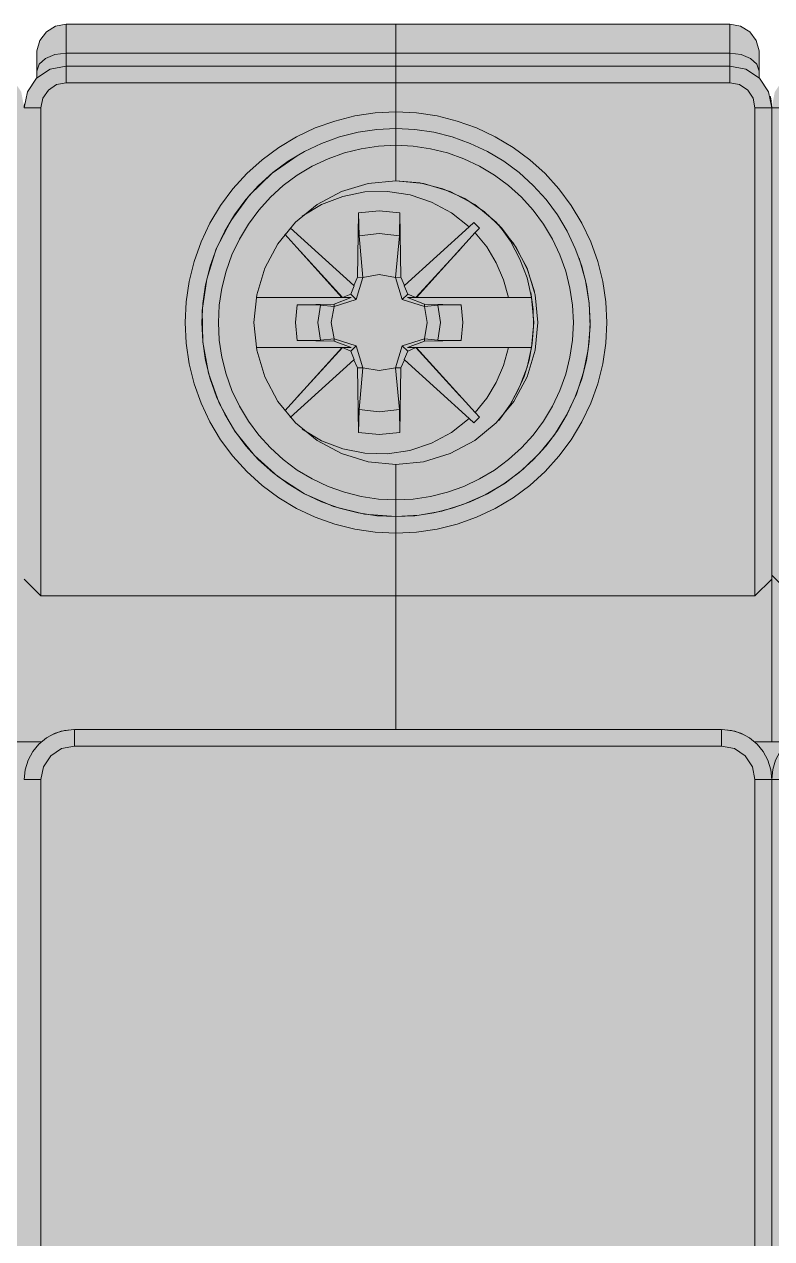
# Model space of a CAD drawing. Header units: millimetres. Extents: x 0 to 418, y -44 to 411.
# Drawn here: x 337.4 to 355.3, y 200.14 to 229.25 of the extents above; entities that cross this region are included whole.
import ezdxf
from ezdxf.enums import TextEntityAlignment as Align

# ---------------------------------------------------------------- set-up
doc = ezdxf.new("R2010")
doc.units = ezdxf.units.MM
for name, color, linetype, lineweight, true_color in [('BODY', 7, 'Continuous', 5, 0xf0f1eb), ('DETAILS', 7, 'Continuous', 5, 0x2f373d), ('MARKING', 7, 'Continuous', 5, 0x2f373d), ('TERMINALS', 7, 'Continuous', 5, 0xa4adb6)]:
    doc.layers.add(name, color=color, linetype=linetype, lineweight=lineweight, true_color=true_color)
doc.layers.add('PARAMETERS', color=7, linetype='Continuous', plot=False)
doc.styles.add('BLOCK_ARIAL', font='arial.ttf')

# ---------------------------------------------------------------- blocks, each defined once
blk = doc.blocks.new('DA_4P_135')
at = {"layer": 'BODY', "true_color": 0xf0f1eb}
h = blk.add_hatch(color=7, dxfattribs=at)
h.paths.add_polyline_path([(0.9, 15.52), (0.735, 15.625), (0.651, 15.726), (0.61, 15.77), (0.53, 15.95), (0.5, 16.14), (0.5, 16.145), (0.5, 16.15), (0.5, 16.57), (0.5, 16.575), (0.5, 16.734), (0.49, 16.74), (0.442, 16.815), (0.38, 16.88), (0.373, 16.894), (0.35, 16.92), (0.307, 17.023), (0.287, 17.052), (0.275, 17.07), (0.268, 17.105), (0.258, 17.132), (0.244, 17.162), (0.22, 17.23), (0.264, 17.124), (0.261, 17.141), (0.2, 17.45), (0.2, 28.75), (0.2, 33.54), (0.2, 33.55), (0.2, 35.05), (0.2, 39.29), (0.2, 39.43), (0.2, 39.44), (0.2, 39.49), (0.2, 43.2), (0.2, 43.44), (0.2, 44.12), (0.2, 44.125), (0.2, 46.35), (0.2, 48.58), (0.2, 49.26), (0.2, 49.44), (0.2, 49.5), (0.2, 52.81), (0.2, 52.82), (0.2, 53.26), (0.2, 74.65), (0.2, 76.15), (0.205, 76.211), (0.2, 76.16), (0.2, 80.95), (0.2, 92.25), (0.275, 92.635), (0.385, 92.795), (0.49, 92.96), (0.5, 92.966), (0.5, 93.125), (0.5, 93.13), (0.5, 93.55), (0.5, 93.555), (0.5, 93.56), (0.51, 93.605), (0.555, 93.82), (0.705, 94.045), (0.708, 94.047), (0.71, 94.05), (0.93, 94.2), (1.2, 94.25), (9.1, 94.25), (17.1, 94.25), (17.37, 94.2), (17.59, 94.05), (17.592, 94.047), (17.595, 94.045), (17.63, 93.992), (17.75, 93.82), (17.8, 93.56), (17.8, 93.555), (17.8, 93.55), (17.8, 93.13), (17.8, 93.125), (17.8, 92.966), (17.81, 92.96), (17.915, 92.795), (18.025, 92.635), (18.1, 92.25), (18.175, 92.635), (18.285, 92.795), (18.39, 92.96), (18.4, 92.966), (18.4, 93.125), (18.4, 93.13), (18.4, 93.55), (18.4, 93.61), (18.47, 93.86), (18.63, 94.07), (18.713, 94.119), (18.845, 94.205), (19.1, 94.25), (27, 94.25), (35, 94.25), (35.255, 94.205), (35.43, 94.094), (35.47, 94.07), (35.473, 94.066), (35.475, 94.065), (35.63, 93.86), (35.7, 93.61), (35.7, 93.55), (35.7, 93.13), (35.7, 93.125), (35.7, 92.966), (35.71, 92.96), (35.815, 92.795), (35.925, 92.635), (36, 92.25), (36.075, 92.635), (36.185, 92.795), (36.29, 92.96), (36.3, 92.966), (36.3, 93.125), (36.3, 93.13), (36.3, 93.55), (36.3, 93.61), (36.37, 93.86), (36.53, 94.07), (36.613, 94.119), (36.745, 94.205), (37, 94.25), (44.9, 94.25), (52.9, 94.25), (53.155, 94.2), (53.285, 94.12), (53.37, 94.07), (53.373, 94.066), (53.375, 94.065), (53.53, 93.86), (53.6, 93.61), (53.6, 93.55), (53.6, 93.13), (53.6, 93.125), (53.6, 92.966), (53.61, 92.96), (53.715, 92.795), (53.825, 92.635), (53.9, 92.25), (53.975, 92.635), (54.085, 92.795), (54.19, 92.96), (54.2, 92.966), (54.2, 93.125), (54.2, 93.13), (54.2, 93.55), (54.2, 93.61), (54.27, 93.86), (54.43, 94.07), (54.565, 94.15), (54.645, 94.2), (54.9, 94.25), (62.8, 94.25), (70.8, 94.25), (71.055, 94.2), (71.185, 94.12), (71.27, 94.07), (71.273, 94.066), (71.275, 94.065), (71.43, 93.86), (71.5, 93.61), (71.5, 93.55), (71.5, 93.13), (71.5, 93.125), (71.5, 92.966), (71.51, 92.96), (71.642, 92.753), (71.725, 92.63), (71.8, 92.25), (71.875, 92.63), (71.958, 92.753), (72.09, 92.96), (72.1, 92.966), (72.1, 93.125), (72.1, 93.13), (72.1, 93.55), (72.1, 93.555), (72.1, 93.56), (72.11, 93.605), (72.155, 93.82), (72.305, 94.045), (72.308, 94.047), (72.31, 94.05), (72.53, 94.2), (72.8, 94.25), (83.2, 94.25), (99.8, 94.25), (113.3, 94.25), (126.8, 94.25), (133.8, 94.25), (134.055, 94.2), (134.275, 94.065), (134.382, 93.92), (134.43, 93.86), (134.5, 93.61), (134.5, 93.605), (134.5, 93.55), (134.5, 93.13), (134.5, 93.125), (134.5, 92.966), (134.51, 92.96), (134.642, 92.753), (134.684, 92.691), (134.725, 92.63), (134.729, 92.609), (134.745, 92.58), (134.8, 92.25), (134.8, 91.055), (134.8, 91.05), (134.8, 91), (134.8, 90.995), (134.8, 90.845), (134.8, 90.84), (134.8, 90.35), (134.8, 85.28), (134.8, 85.18), (134.8, 85.11), (134.8, 83.51), (134.8, 81.99), (134.8, 81.82), (134.8, 81.815), (134.8, 81.75), (134.8, 81.05), (134.8, 80.8), (134.8, 80.765), (134.8, 80.76), (134.8, 80.69), (134.8, 80.665), (134.8, 80.66), (134.8, 80.62), (134.8, 80.615), (134.8, 80.365), (134.8, 80.36), (134.8, 80.28), (134.8, 80.27), (134.8, 80.25), (134.8, 80.22), (134.8, 80.14), (134.8, 80.135), (134.8, 79.81), (134.8, 78.905), (134.8, 78.9), (134.8, 78.75), (134.8, 78.35), (134.8, 76.195), (134.8, 76.19), (134.8, 76.155), (134.8, 76.15), (134.8, 72.85), (134.8, 72.25), (134.8, 72.245), (134.8, 69.85), (134.8, 68.79), (134.8, 68.465), (134.8, 68.46), (134.8, 68.38), (134.8, 68.35), (134.8, 40.11), (134.8, 40.105), (134.8, 39.18), (134.8, 38.85), (134.8, 38.41), (134.8, 37.35), (134.8, 34.36), (134.8, 34.355), (134.8, 34.35), (134.8, 33.925), (134.8, 33.92), (134.8, 33.55), (134.8, 33.545), (134.8, 33.54), (134.8, 33.51), (134.8, 32.72), (134.8, 31.35), (134.8, 30.95), (134.8, 30.8), (134.8, 30.795), (134.8, 29.89), (134.8, 29.45), (134.8, 29.43), (134.8, 29.085), (134.8, 29.08), (134.8, 29.01), (134.8, 28.9), (134.8, 28.65), (134.8, 27.95), (134.8, 26.19), (134.8, 19.35), (134.8, 18.855), (134.8, 18.85), (134.8, 18.705), (134.8, 18.7), (134.8, 18.65), (134.8, 18.645), (134.8, 17.45), (134.8, 16.55), (134.8, 8.25), (134.76, 8.06), (134.655, 7.895), (134.49, 7.785), (134.3, 7.75), (133.3, 7.75), (133.12, 7.78), (133.113, 7.784), (133.11, 7.785), (133.08, 7.805), (132.96, 7.88), (132.953, 7.89), (132.945, 7.895), (132.922, 7.932), (132.845, 8.035), (132.8, 8.25), (132.8, 14.39), (132.64, 14.24), (132.46, 14.14), (132.26, 14.07), (132.05, 14.05), (122.55, 14.05), (122.165, 14.125), (121.935, 14.28), (121.84, 14.34), (121.762, 14.463), (121.625, 14.665), (121.55, 15.05), (121.55, 15.441), (121.32, 15.4), (121.08, 15.25), (120.9, 15.03), (120.81, 14.76), (120.8, 14.67), (120.8, 14.65), (120.8, 9.75), (120.8, 9.745), (120.8, 8.25), (120.77, 8.08), (120.761, 8.065), (120.76, 8.06), (120.655, 7.895), (120.518, 7.808), (120.49, 7.79), (120.3, 7.75), (119.8, 7.75), (119.62, 7.78), (119.46, 7.88), (119.452, 7.89), (119.445, 7.895), (119.422, 7.932), (119.345, 8.035), (119.3, 8.25), (119.3, 14.65), (119.3, 14.655), (119.3, 14.67), (119.29, 14.76), (119.2, 15.03), (119.02, 15.25), (118.78, 15.4), (118.5, 15.45), (113.3, 15.45), (108.1, 15.45), (107.82, 15.4), (107.58, 15.25), (107.4, 15.03), (107.31, 14.76), (107.3, 14.67), (107.3, 14.65), (107.3, 9.75), (107.3, 9.745), (107.3, 8.25), (107.27, 8.08), (107.261, 8.065), (107.26, 8.06), (107.155, 7.895), (107.018, 7.808), (106.99, 7.79), (106.8, 7.75), (106.3, 7.75), (106.12, 7.78), (105.96, 7.88), (105.952, 7.89), (105.945, 7.895), (105.922, 7.932), (105.845, 8.035), (105.8, 8.25), (105.8, 14.65), (105.8, 14.655), (105.8, 14.67), (105.79, 14.76), (105.7, 15.03), (105.52, 15.25), (105.28, 15.4), (105, 15.45), (99.8, 15.45), (94.6, 15.45), (94.32, 15.4), (94.08, 15.25), (93.9, 15.03), (93.81, 14.76), (93.8, 14.67), (93.8, 14.65), (93.8, 9.75), (93.8, 9.745), (93.8, 8.25), (93.77, 8.08), (93.761, 8.065), (93.76, 8.06), (93.655, 7.895), (93.518, 7.808), (93.49, 7.79), (93.3, 7.75), (92.8, 7.75), (92.62, 7.78), (92.46, 7.88), (92.452, 7.89), (92.445, 7.895), (92.422, 7.932), (92.345, 8.035), (92.3, 8.25), (92.3, 14.65), (92.3, 14.655), (92.3, 14.67), (92.29, 14.76), (92.2, 15.03), (92.02, 15.25), (91.78, 15.4), (91.5, 15.45), (86.3, 15.45), (80.8, 15.45), (80.61, 15.41), (80.45, 15.305), (80.395, 15.225), (80.34, 15.14), (80.3, 14.95), (80.3, 6.38), (80.3, 5.25), (80.3, 2.75), (80.3, 2.745), (80.3, 1.25), (80.27, 0.98), (80.229, 0.886), (80.225, 0.865), (80.211, 0.845), (80.17, 0.75), (80.041, 0.589), (80.01, 0.54), (79.937, 0.493), (79.803, 0.408), (79.68, 0.325), (79.3, 0.25), (71.8, 0.25), (68.35, 0.25), (68.29, 0.25), (68.12, 0.25), (68.115, 0.25), (67.55, 0.25), (67.05, 0.25), (66.485, 0.25), (66.48, 0.25), (66.31, 0.25), (66.25, 0.25), (64.2, 0.25), (64.14, 0.25), (63.97, 0.25), (63.965, 0.25), (63.4, 0.25), (62.9, 0.25), (62.335, 0.25), (62.33, 0.25), (62.16, 0.25), (62.1, 0.25), (60.05, 0.25), (59.99, 0.25), (59.82, 0.25), (59.815, 0.25), (59.25, 0.25), (58.75, 0.25), (58.185, 0.25), (58.18, 0.25), (58.01, 0.25), (57.95, 0.25), (50.45, 0.25), (50.39, 0.25), (50.22, 0.25), (50.215, 0.25), (49.65, 0.25), (49.15, 0.25), (48.585, 0.25), (48.58, 0.25), (48.41, 0.25), (48.35, 0.25), (46.3, 0.25), (46.24, 0.25), (46.07, 0.25), (46.065, 0.25), (45.5, 0.25), (45, 0.25), (44.435, 0.25), (44.43, 0.25), (44.26, 0.25), (44.2, 0.25), (42.15, 0.25), (42.09, 0.25), (41.92, 0.25), (41.915, 0.25), (41.35, 0.25), (40.85, 0.25), (40.285, 0.25), (40.28, 0.25), (40.11, 0.25), (40.05, 0.25), (32.55, 0.25), (32.49, 0.25), (32.32, 0.25), (32.315, 0.25), (31.75, 0.25), (31.25, 0.25), (30.685, 0.25), (30.68, 0.25), (30.51, 0.25), (30.45, 0.25), (28.4, 0.25), (28.34, 0.25), (28.17, 0.25), (28.165, 0.25), (27.6, 0.25), (27.1, 0.25), (26.535, 0.25), (26.53, 0.25), (26.36, 0.25), (26.3, 0.25), (24.25, 0.25), (24.19, 0.25), (24.02, 0.25), (24.015, 0.25), (23.45, 0.25), (22.95, 0.25), (22.385, 0.25), (22.38, 0.25), (22.21, 0.25), (22.15, 0.25), (20.94, 0.25), (15.86, 0.25), (15.855, 0.25), (14.65, 0.25), (14.59, 0.25), (14.42, 0.25), (14.415, 0.25), (13.85, 0.25), (13.35, 0.25), (12.785, 0.25), (12.78, 0.25), (12.61, 0.25), (12.55, 0.25), (10.5, 0.25), (10.44, 0.25), (10.27, 0.25), (10.265, 0.25), (9.7, 0.25), (9.2, 0.25), (8.635, 0.25), (8.63, 0.25), (8.46, 0.25), (8.4, 0.25), (6.35, 0.25), (6.29, 0.25), (6.12, 0.25), (6.115, 0.25), (5.55, 0.25), (5.05, 0.25), (4.485, 0.25), (4.48, 0.25), (4.31, 0.25), (4.25, 0.25), (1.6, 0.25), (1.215, 0.325), (1.055, 0.435), (0.89, 0.54), (0.758, 0.747), (0.675, 0.87), (0.6, 1.25), (0.6, 13.45), (0.9, 13.45)])
h.paths.add_polyline_path([(0.285, 76.605), (0.225, 76.4), (0.224, 76.395), (0.29, 76.61), (0.298, 76.625)], flags=0)
at = {"layer": 'TERMINALS', "true_color": 0xa4adb6}
blk.add_hatch(color=253, dxfattribs=at).paths.add_polyline_path([(58.819, 83.993), (58.744, 84.092), (58.671, 84.192), (58.601, 84.294), (58.534, 84.398), (58.469, 84.504), (58.406, 84.611), (58.347, 84.719), (58.289, 84.829), (58.235, 84.941), (58.183, 85.053), (58.135, 85.167), (58.089, 85.282), (58.045, 85.399), (58.005, 85.516), (57.968, 85.634), (57.933, 85.753), (57.902, 85.873), (57.873, 85.993), (57.847, 86.115), (57.825, 86.237), (57.805, 86.359), (57.788, 86.482), (57.775, 86.605), (57.764, 86.728), (57.756, 86.852), (57.752, 86.976), (57.75, 87.1), (57.752, 87.224), (57.756, 87.348), (57.764, 87.471), (57.775, 87.595), (57.788, 87.718), (57.805, 87.841), (57.825, 87.963), (57.847, 88.085), (57.873, 88.206), (57.902, 88.327), (57.933, 88.447), (57.968, 88.566), (58.005, 88.684), (58.045, 88.801), (58.089, 88.917), (58.135, 89.032), (58.183, 89.146), (58.235, 89.259), (58.289, 89.37), (58.289, 89.37), (58.289, 89.37), (58.347, 89.48), (58.406, 89.589), (58.469, 89.696), (58.534, 89.802), (58.601, 89.906), (58.671, 90.008), (58.744, 90.108), (58.819, 90.207), (58.897, 90.304), (58.976, 90.398), (59.058, 90.491), (59.143, 90.582), (59.229, 90.671), (59.318, 90.757), (59.409, 90.842), (59.502, 90.924), (59.597, 91.004), (59.693, 91.081), (59.792, 91.156), (59.892, 91.229), (59.995, 91.299), (60.098, 91.366), (60.204, 91.431), (60.311, 91.494), (60.42, 91.554), (60.53, 91.611), (60.641, 91.665), (60.754, 91.717), (60.868, 91.765), (60.983, 91.811), (61.099, 91.855), (61.216, 91.895), (61.334, 91.932), (61.453, 91.967), (61.573, 91.999), (61.694, 92.027), (61.815, 92.053), (61.937, 92.076), (62.059, 92.095), (62.182, 92.112), (62.305, 92.126), (62.429, 92.136), (62.552, 92.144), (62.676, 92.148), (62.8, 92.15), (62.924, 92.148), (63.048, 92.144), (63.172, 92.136), (63.295, 92.126), (63.418, 92.112), (63.541, 92.095), (63.664, 92.076), (63.785, 92.053), (63.907, 92.027), (64.027, 91.999), (64.147, 91.967), (64.266, 91.932), (64.384, 91.895), (64.502, 91.855), (64.618, 91.811), (64.733, 91.765), (64.847, 91.717), (64.959, 91.665), (65.071, 91.611), (65.181, 91.554), (65.289, 91.494), (65.396, 91.431), (65.502, 91.366), (65.606, 91.299), (65.708, 91.229), (65.808, 91.156), (65.907, 91.081), (66.004, 91.004), (66.099, 90.924), (66.192, 90.842), (66.282, 90.757), (66.371, 90.671), (66.458, 90.582), (66.542, 90.491), (66.624, 90.398), (66.704, 90.304), (66.781, 90.207), (66.856, 90.108), (66.929, 90.008), (66.999, 89.906), (67.067, 89.802), (67.132, 89.696), (67.194, 89.589), (67.254, 89.48), (67.311, 89.37), (67.365, 89.259), (67.417, 89.146), (67.466, 89.032), (67.512, 88.917), (67.555, 88.801), (67.595, 88.684), (67.633, 88.566), (67.667, 88.447), (67.699, 88.327), (67.728, 88.206), (67.753, 88.085), (67.776, 87.963), (67.796, 87.841), (67.812, 87.718), (67.826, 87.595), (67.837, 87.471), (67.844, 87.348), (67.849, 87.224), (67.85, 87.1), (67.849, 86.976), (67.844, 86.852), (67.837, 86.728), (67.826, 86.605), (67.812, 86.482), (67.796, 86.359), (67.776, 86.237), (67.753, 86.115), (67.728, 85.993), (67.699, 85.873), (67.667, 85.753), (67.633, 85.634), (67.595, 85.516), (67.555, 85.399), (67.512, 85.282), (67.466, 85.167), (67.417, 85.053), (67.365, 84.941), (67.311, 84.829), (67.254, 84.719), (67.194, 84.611), (67.132, 84.504), (67.067, 84.398), (66.999, 84.294), (66.929, 84.192), (66.856, 84.092), (66.781, 83.993), (66.704, 83.896), (66.624, 83.801), (66.542, 83.709), (66.458, 83.618), (66.371, 83.529), (66.282, 83.442), (66.192, 83.358), (66.099, 83.276), (66.004, 83.196), (65.907, 83.119), (65.808, 83.044), (65.708, 82.971), (65.606, 82.901), (65.502, 82.833), (65.396, 82.768), (65.289, 82.706), (65.181, 82.646), (65.071, 82.589), (64.959, 82.535), (64.847, 82.483), (64.733, 82.434), (64.618, 82.388), (64.502, 82.345), (64.384, 82.305), (64.266, 82.267), (64.147, 82.233), (64.027, 82.201), (63.907, 82.173), (63.785, 82.147), (63.664, 82.124), (63.541, 82.105), (63.418, 82.088), (63.295, 82.074), (63.172, 82.064), (63.048, 82.056), (62.924, 82.051), (62.8, 82.05), (62.676, 82.051), (62.552, 82.056), (62.429, 82.064), (62.305, 82.074), (62.182, 82.088), (62.059, 82.105), (61.937, 82.124), (61.815, 82.147), (61.694, 82.173), (61.573, 82.201), (61.453, 82.233), (61.334, 82.267), (61.216, 82.305), (61.099, 82.345), (60.983, 82.388), (60.868, 82.434), (60.754, 82.483), (60.641, 82.535), (60.53, 82.589), (60.42, 82.646), (60.311, 82.706), (60.204, 82.768), (60.098, 82.833), (59.995, 82.901), (59.892, 82.971), (59.792, 83.044), (59.693, 83.119), (59.597, 83.196), (59.502, 83.276), (59.409, 83.358), (59.318, 83.442), (59.229, 83.529), (59.229, 83.529), (59.229, 83.529), (59.143, 83.618), (59.058, 83.709), (58.976, 83.801), (58.897, 83.896)])
at = {"layer": 'DETAILS', "color": 250, "linetype": 'ByBlock', "lineweight": 5, "true_color": 0x2f373d}
for p, q in [((54.9, 94.25), (62.8, 94.25)), ((70.8, 94.25), (62.8, 94.25)), ((62.8, 93.558), (54.9, 93.558)), ((70.8, 93.557), (62.8, 93.558)), ((62.8, 93.25), (54.9, 93.25)), ((54.9, 93.25), (54.9, 92.85)), ((62.8, 93.25), (62.8, 92.85)), ((62.8, 93.25), (62.8, 92.85)), ((70.8, 93.25), (62.8, 93.25)), ((70.8, 92.85), (70.8, 93.25)), ((62.8, 92.85), (54.9, 92.85)), ((62.8, 92.15), (62.8, 92.85)), ((62.8, 92.15), (62.8, 92.85)), ((62.8, 92.85), (70.8, 92.85)), ((54.3, 92.25), (53.9, 92.25)), ((54.3, 80.55), (54.3, 92.25)), ((71.4, 92.25), (71.4, 80.55)), ((71.8, 92.25), (71.4, 92.25)), ((71.8, 92.25), (71.8, 92.25)), ((71.8, 81.05), (71.8, 92.25)), ((72.3, 92.25), (71.8, 92.25)), ((62.8, 91.75), (62.8, 91.35)), ((62.8, 91.75), (62.8, 91.35)), ((62.8, 91.35), (62.8, 90.5)), ((62.8, 90.5), (62.8, 91.35)), ((61.907, 89.732), (61.88, 88.186)), ((62.92, 88.186), (62.893, 89.732)), ((61.792, 87.99), (60.27, 89.371)), ((64.557, 89.396), (63.008, 87.99)), ((60.14, 89.217), (61.505, 87.702)), ((63.296, 87.702), (64.696, 89.257)), ((61.523, 87.699), (60.424, 88.903)), ((63.277, 87.699), (64.377, 88.903)), ((61.717, 87.783), (61.802, 87.982)), ((61.792, 87.99), (61.88, 88.186)), ((62.012, 88.18), (61.88, 88.186)), ((62.788, 88.18), (62.92, 88.186)), ((62.92, 88.186), (63.008, 87.99)), ((63.083, 87.783), (62.998, 87.982)), ((61.505, 87.702), (59.454, 87.7)), ((61.522, 87.7), (59.454, 87.7)), ((61.319, 87.544), (61.725, 87.7)), ((61.523, 87.699), (61.505, 87.702)), ((61.523, 87.699), (61.717, 87.783)), ((61.622, 87.7), (61.574, 87.7)), ((61.725, 87.7), (61.672, 87.7)), ((61.847, 87.653), (61.717, 87.783)), ((62.954, 87.653), (63.083, 87.783)), ((63.129, 87.7), (63.075, 87.7)), ((63.075, 87.7), (63.482, 87.543)), ((63.277, 87.699), (63.083, 87.783)), ((63.227, 87.7), (63.179, 87.7)), ((63.296, 87.702), (63.277, 87.699)), ((66.051, 87.7), (63.278, 87.7)), ((65.493, 87.7), (63.296, 87.702)), ((60.439, 87.524), (61.319, 87.544)), ((61.32, 87.488), (61.319, 87.544)), ((63.481, 87.488), (63.482, 87.543)), ((63.482, 87.543), (64.362, 87.524)), ((59.454, 86.5), (61.522, 86.5)), ((59.454, 86.5), (61.505, 86.498)), ((61.505, 86.498), (60.14, 84.982)), ((60.423, 85.297), (61.523, 86.501)), ((61.319, 86.656), (60.439, 86.675)), ((61.319, 86.656), (61.32, 86.712)), ((61.725, 86.5), (61.319, 86.656)), ((61.505, 86.498), (61.523, 86.501)), ((61.717, 86.417), (61.523, 86.501)), ((61.574, 86.5), (61.621, 86.5)), ((61.672, 86.5), (61.725, 86.5)), ((61.847, 86.546), (61.717, 86.417)), ((62.954, 86.546), (63.083, 86.417)), ((63.482, 86.656), (63.075, 86.5)), ((63.083, 86.417), (63.279, 86.501)), ((63.146, 86.5), (63.212, 86.5)), ((64.33, 85.348), (63.279, 86.501)), ((63.279, 86.501), (63.296, 86.498)), ((63.28, 86.5), (65.489, 86.5)), ((63.296, 86.498), (65.493, 86.5)), ((64.695, 84.942), (63.296, 86.498)), ((63.481, 86.712), (63.482, 86.656)), ((64.362, 86.675), (63.482, 86.656)), ((65.493, 86.5), (66.051, 86.5)), ((60.27, 84.829), (61.792, 86.21)), ((61.802, 86.218), (61.717, 86.417)), ((61.88, 86.014), (61.792, 86.21)), ((63.008, 86.21), (62.92, 86.014)), ((62.998, 86.218), (63.083, 86.417)), ((63.008, 86.21), (64.556, 84.804)), ((62.012, 86.019), (61.88, 86.014)), ((61.88, 86.014), (61.907, 84.468)), ((62.788, 86.019), (62.92, 86.014)), ((62.893, 84.468), (62.92, 86.014)), ((62.8, 82.85), (62.8, 83.7)), ((62.8, 83.7), (62.8, 83.7)), ((62.8, 82.85), (62.8, 83.7)), ((62.8, 82.85), (62.8, 82.45)), ((62.8, 82.85), (62.8, 82.45)), ((62.8, 80.55), (62.8, 82.05)), ((62.8, 80.55), (62.8, 82.05)), ((54.3, 80.55), (53.9, 80.95)), ((71.4, 80.55), (71.8, 80.95)), ((72.3, 80.55), (71.8, 81.05)), ((71.8, 81.05), (71.8, 77.05)), ((54.3, 80.55), (62.8, 80.55)), ((62.8, 80.55), (62.8, 77.35)), ((62.8, 80.55), (62.8, 77.35)), ((71.4, 80.55), (62.8, 80.55)), ((70.6, 77.35), (55.1, 77.35)), ((55.1, 77.35), (55.1, 76.95)), ((70.6, 76.95), (70.6, 77.35)), ((54.306, 77.05), (53.494, 77.05)), ((55.1, 76.95), (70.6, 76.95)), ((72.206, 77.05), (71.394, 77.05)), ((54.3, 76.15), (53.9, 76.15)), ((54.3, 53.31), (54.3, 76.15)), ((71.4, 53.31), (71.4, 76.15)), ((71.8, 76.15), (71.4, 76.15)), ((71.8, 53.047), (71.8, 76.15)), ((72.3, 76.15), (71.8, 76.15))]:
    blk.add_line(p, q, dxfattribs=at)
for points in [[(54.2, 93.127), (54.2, 93.55), (54.203, 93.612), (54.273, 93.861), (54.428, 94.067), (54.647, 94.202), (54.9, 94.25)], [(54.9, 94.25), (54.9, 94.204), (54.9, 94.068), (54.9, 93.558)], [(62.8, 94.25), (62.8, 94.204), (62.8, 94.068), (62.8, 93.558)], [(62.8, 93.558), (62.8, 94.068), (62.8, 94.204), (62.8, 94.25)], [(70.8, 93.557), (70.8, 94.067), (70.8, 94.204), (70.8, 94.25)], [(71.5, 93.127), (71.5, 93.55), (71.497, 93.612), (71.428, 93.86), (71.273, 94.066), (71.054, 94.202), (70.8, 94.25)], [(54.2, 93.127), (54.254, 93.292), (54.405, 93.431), (54.632, 93.525), (54.9, 93.558)], [(54.9, 93.558), (54.9, 93.25)], [(62.8, 93.558), (62.8, 93.25)], [(62.8, 93.558), (62.8, 93.25)], [(70.8, 93.557), (71.068, 93.525), (71.295, 93.431), (71.447, 93.292), (71.5, 93.127)], [(70.8, 93.25), (70.8, 93.331), (70.8, 93.557)], [(53.9, 92.25), (53.976, 92.633), (54.193, 92.957), (54.518, 93.174), (54.9, 93.25)], [(70.8, 93.25), (71.183, 93.174), (71.507, 92.957), (71.724, 92.632), (71.8, 92.25)], [(54.2, 93.127), (54.2, 93.127)], [(54.2, 93.127), (54.2, 93.127)], [(54.2, 92.964), (54.2, 93.127)], [(54.2, 93.127), (54.2, 93.127)], [(54.2, 93.127), (54.2, 92.964)], [(71.5, 93.127), (71.5, 93.127)], [(71.5, 93.127), (71.5, 92.964)], [(71.5, 93.127), (71.5, 93.127)], [(71.5, 92.964), (71.5, 93.127)], [(71.5, 93.127), (71.5, 93.127)], [(71.5, 93.127), (71.5, 93.127)], [(71.5, 93.127), (71.5, 92.964)], [(54.9, 92.85), (54.671, 92.804), (54.476, 92.674), (54.346, 92.48), (54.3, 92.25)], [(70.8, 92.85), (71.03, 92.804), (71.225, 92.674), (71.355, 92.479), (71.4, 92.25)], [(53.905, 92.346), (53.9, 92.272)], [(71.762, 92.525), (71.776, 92.469)], [(71.776, 92.469), (71.776, 92.469)], [(71.776, 92.469), (71.8, 92.25)], [(71.776, 92.469), (71.8, 92.25)], [(71.8, 92.25), (71.776, 92.469)], [(62.8, 92.15), (62.305, 92.126), (61.815, 92.053), (61.334, 91.932), (60.868, 91.765), (60.42, 91.554), (59.995, 91.299), (59.597, 91.004), (59.229, 90.671), (58.897, 90.304), (58.601, 89.906), (58.347, 89.48), (58.135, 89.032), (57.968, 88.566), (57.847, 88.085), (57.775, 87.595), (57.75, 87.1), (57.775, 86.605), (57.847, 86.115), (57.968, 85.634), (58.135, 85.167), (58.346, 84.719), (58.601, 84.294), (58.896, 83.896), (59.229, 83.529), (59.596, 83.196), (59.995, 82.901), (60.42, 82.646), (60.868, 82.434), (61.334, 82.267), (61.815, 82.147), (62.305, 82.074), (62.8, 82.05)], [(62.8, 92.15), (62.8, 91.75)], [(62.8, 92.15), (62.8, 91.867), (62.8, 91.78), (62.8, 91.75)], [(62.8, 92.15), (63.295, 92.126), (63.785, 92.053), (64.266, 91.932), (64.733, 91.765), (65.181, 91.554), (65.606, 91.299), (66.004, 91.004), (66.371, 90.671), (66.704, 90.304), (66.999, 89.905), (67.254, 89.48), (67.466, 89.032), (67.633, 88.566), (67.753, 88.085), (67.826, 87.595), (67.85, 87.1), (67.826, 86.605), (67.753, 86.115), (67.633, 85.634), (67.466, 85.167), (67.254, 84.719), (66.999, 84.294), (66.704, 83.896), (66.371, 83.529), (66.004, 83.196), (65.606, 82.901), (65.181, 82.646), (64.733, 82.434), (64.266, 82.267), (63.785, 82.147), (63.295, 82.074), (62.8, 82.05)], [(71.8, 92.25), (71.8, 92.25)], [(62.8, 91.75), (62.344, 91.727), (61.893, 91.661), (61.45, 91.55), (61.021, 91.396), (60.608, 91.201), (60.217, 90.966), (59.85, 90.694), (59.512, 90.388), (59.206, 90.05), (58.934, 89.683), (58.699, 89.292), (58.504, 88.879), (58.35, 88.45), (58.24, 88.007), (58.173, 87.556), (58.15, 87.1), (58.173, 86.644), (58.24, 86.193), (58.35, 85.75), (58.504, 85.32), (58.699, 84.908), (58.934, 84.517), (59.206, 84.15), (59.512, 83.812), (59.85, 83.505), (60.217, 83.234), (60.608, 82.999), (61.021, 82.804), (61.45, 82.65), (61.893, 82.539), (62.344, 82.472), (62.8, 82.45)], [(62.8, 82.45), (62.344, 82.472), (61.893, 82.539), (61.45, 82.65), (61.021, 82.804), (60.608, 82.999), (60.217, 83.234), (59.85, 83.505), (59.512, 83.812), (59.206, 84.15), (58.934, 84.516), (58.699, 84.908), (58.504, 85.32), (58.35, 85.75), (58.24, 86.193), (58.173, 86.644), (58.15, 87.1), (58.173, 87.556), (58.24, 88.007), (58.35, 88.45), (58.504, 88.879), (58.699, 89.292), (58.934, 89.683), (59.206, 90.05), (59.512, 90.388), (59.85, 90.694), (60.217, 90.966), (60.608, 91.201), (61.021, 91.396), (61.45, 91.55), (61.893, 91.661), (62.344, 91.727), (62.8, 91.75)], [(62.8, 91.75), (63.256, 91.727), (63.707, 91.661), (64.15, 91.55), (64.58, 91.396), (64.992, 91.201), (65.384, 90.966), (65.75, 90.694), (66.088, 90.388), (66.395, 90.05), (66.667, 89.683), (66.901, 89.292), (67.096, 88.879), (67.25, 88.45), (67.361, 88.007), (67.428, 87.556), (67.45, 87.1), (67.428, 86.644), (67.361, 86.193), (67.25, 85.75), (67.096, 85.32), (66.901, 84.908), (66.667, 84.516), (66.395, 84.15), (66.088, 83.812), (65.75, 83.505), (65.384, 83.234), (64.992, 82.999), (64.58, 82.804), (64.15, 82.65), (63.707, 82.539), (63.256, 82.472), (62.8, 82.45)], [(62.8, 82.45), (62.044, 82.512), (61.308, 82.696), (60.611, 82.997), (59.973, 83.408), (59.411, 83.917), (58.938, 84.51), (58.568, 85.173), (58.311, 85.887), (58.174, 86.633), (58.159, 87.392), (58.269, 88.143), (58.499, 88.866), (58.843, 89.542), (59.293, 90.153), (59.836, 90.683), (60.458, 91.117)], [(62.8, 82.85), (62.384, 82.87), (61.971, 82.932), (61.566, 83.033), (61.174, 83.174), (60.797, 83.352), (60.439, 83.566), (60.104, 83.815), (59.795, 84.095), (59.515, 84.404), (59.267, 84.739), (59.052, 85.097), (58.874, 85.474), (58.733, 85.866), (58.632, 86.271), (58.571, 86.683), (58.55, 87.1), (58.571, 87.517), (58.632, 87.929), (58.733, 88.334), (58.874, 88.726), (59.052, 89.103), (59.267, 89.461), (59.515, 89.796), (59.795, 90.105), (60.104, 90.385), (60.439, 90.634), (60.797, 90.848), (61.174, 91.026), (61.567, 91.167), (61.971, 91.268), (62.384, 91.329), (62.8, 91.35)], [(62.8, 91.35), (63.217, 91.329), (63.629, 91.268), (64.034, 91.167), (64.427, 91.026), (64.804, 90.848), (65.161, 90.634), (65.496, 90.385), (65.805, 90.105), (66.086, 89.796), (66.334, 89.461), (66.548, 89.103), (66.727, 88.726), (66.867, 88.334), (66.969, 87.929), (67.03, 87.516), (67.05, 87.1), (67.03, 86.683), (66.969, 86.271), (66.867, 85.866), (66.727, 85.473), (66.548, 85.096), (66.334, 84.739), (66.085, 84.404), (65.805, 84.095), (65.496, 83.815), (65.161, 83.566), (64.804, 83.352), (64.427, 83.173), (64.034, 83.033), (63.629, 82.932), (63.217, 82.87), (62.8, 82.85)], [(62.8, 83.7), (62.137, 83.765), (61.499, 83.959), (60.911, 84.273), (60.396, 84.696), (59.973, 85.211), (59.659, 85.799), (59.466, 86.437), (59.4, 87.1), (59.466, 87.763), (59.659, 88.401), (59.973, 88.989), (60.396, 89.504), (60.911, 89.927), (61.499, 90.241), (62.137, 90.435), (62.8, 90.5)], [(62.8, 83.7), (62.137, 83.765), (61.499, 83.959), (60.911, 84.273), (60.396, 84.696), (59.973, 85.211), (59.659, 85.799), (59.466, 86.437), (59.4, 87.1), (59.466, 87.763), (59.659, 88.401), (59.973, 88.989), (60.396, 89.504), (60.911, 89.927), (61.499, 90.241), (62.137, 90.435), (62.8, 90.5)], [(60.553, 89.652), (61.019, 89.931), (61.526, 90.126), (62.058, 90.231), (62.601, 90.243), (63.138, 90.162), (63.653, 89.99), (64.131, 89.732), (64.557, 89.396)], [(62.8, 90.5), (63.464, 90.435), (64.101, 90.241), (64.689, 89.927), (65.204, 89.504), (65.627, 88.989), (65.941, 88.401), (66.135, 87.763), (66.2, 87.1), (66.135, 86.437), (65.941, 85.799), (65.627, 85.211), (65.204, 84.696), (64.689, 84.273), (64.101, 83.959), (63.463, 83.765), (62.8, 83.7)], [(62.8, 90.5), (63.371, 90.452), (63.926, 90.308), (64.448, 90.074), (64.924, 89.755), (65.34, 89.361), (65.683, 88.902), (65.945, 88.392), (66.117, 87.846)], [(62.893, 89.732), (62.4, 89.778), (61.907, 89.732)], [(61.907, 89.732), (61.917, 89.181)], [(62.893, 89.732), (62.884, 89.181)], [(64.557, 89.396), (64.666, 89.499)], [(64.667, 89.498), (64.8, 89.365)], [(64.8, 89.365), (64.696, 89.257)], [(65.263, 89.444), (65.544, 89.051), (65.772, 88.624), (65.942, 88.171), (66.051, 87.7)], [(62.884, 89.181), (62.4, 89.237), (61.917, 89.181)], [(61.917, 89.181), (62.012, 88.18)], [(62.884, 89.181), (62.788, 88.18)], [(64.697, 89.255), (64.976, 88.913), (65.205, 88.534), (65.378, 88.127), (65.493, 87.7)], [(60.542, 88.773), (60.541, 88.772)], [(67.187, 88.643), (67.339, 88.11), (67.427, 87.562), (67.449, 87.008), (67.405, 86.456), (67.296, 85.912), (67.123, 85.385), (66.888, 84.883), (66.595, 84.412), (66.248, 83.98), (65.852, 83.591), (65.413, 83.253), (64.936, 82.969), (64.429, 82.745), (63.899, 82.582), (63.354, 82.483), (62.8, 82.45)], [(64.259, 88.772), (64.258, 88.773)], [(62.012, 88.18), (62.4, 88.25), (62.788, 88.18)], [(61.792, 87.99), (61.802, 87.982)], [(62.012, 88.18), (61.847, 87.653)], [(62.954, 87.653), (62.788, 88.18)], [(63.008, 87.99), (62.998, 87.982)], [(59.973, 87.7), (59.973, 87.7)], [(61.847, 87.653), (61.32, 87.488)], [(61.505, 87.702), (61.523, 87.699)], [(61.523, 87.699), (61.725, 87.7)], [(63.481, 87.488), (62.954, 87.653)], [(63.075, 87.7), (63.277, 87.699)], [(63.277, 87.699), (63.296, 87.702)], [(64.827, 87.7), (64.827, 87.7)], [(66.03, 87.819), (66.087, 87.416), (66.099, 87.008), (66.067, 86.602), (65.989, 86.201), (65.869, 85.812), (65.706, 85.438), (65.503, 85.085), (65.263, 84.756)], [(66.051, 87.7), (65.493, 87.7)], [(66.051, 86.5), (66.1, 87.1), (66.051, 87.7)], [(60.439, 86.675), (60.393, 87.1), (60.439, 87.524)], [(60.995, 87.517), (60.439, 87.524)], [(60.995, 87.517), (60.934, 87.1), (60.995, 86.683)], [(61.32, 87.488), (60.995, 87.517)], [(61.32, 86.712), (61.25, 87.1), (61.32, 87.488)], [(63.806, 87.517), (63.481, 87.488)], [(63.481, 87.488), (63.551, 87.1), (63.481, 86.712)], [(63.806, 87.517), (64.362, 87.524)], [(63.806, 86.683), (63.866, 87.1), (63.806, 87.517)], [(64.362, 87.524), (64.407, 87.1), (64.362, 86.675)], [(59.973, 86.5), (59.973, 86.499)], [(60.439, 86.675), (60.995, 86.683)], [(60.995, 86.683), (61.32, 86.712)], [(61.32, 86.712), (61.847, 86.546)], [(61.523, 86.501), (61.505, 86.498)], [(61.725, 86.5), (61.523, 86.501)], [(61.847, 86.546), (62.012, 86.019)], [(62.788, 86.019), (62.954, 86.546)], [(62.954, 86.546), (63.481, 86.712)], [(63.279, 86.501), (63.075, 86.5)], [(63.296, 86.498), (63.279, 86.501)], [(63.806, 86.683), (63.481, 86.712)], [(64.362, 86.675), (63.806, 86.683)], [(65.493, 86.5), (65.378, 86.072), (65.204, 85.665), (64.975, 85.285), (64.695, 84.942)], [(64.827, 86.499), (64.827, 86.5)], [(66.051, 86.5), (65.942, 86.029), (65.772, 85.576), (65.544, 85.149), (65.263, 84.756)], [(66.051, 86.5), (65.493, 86.5)], [(61.802, 86.218), (61.792, 86.21)], [(62.998, 86.218), (63.008, 86.21)], [(62.012, 86.019), (61.917, 85.019)], [(62.788, 86.019), (62.4, 85.949), (62.012, 86.019)], [(62.788, 86.019), (62.884, 85.019)], [(60.541, 85.428), (60.542, 85.427)], [(64.258, 85.427), (64.259, 85.428)], [(61.917, 85.019), (61.907, 84.468)], [(61.917, 85.019), (62.4, 84.963), (62.884, 85.019)], [(62.884, 85.019), (62.893, 84.468)], [(64.556, 84.803), (64.13, 84.467), (63.652, 84.209), (63.137, 84.037), (62.601, 83.956), (62.058, 83.968), (61.526, 84.074), (61.02, 84.269), (60.554, 84.547)], [(64.665, 84.7), (64.556, 84.804)], [(64.665, 84.7), (64.799, 84.834)], [(64.695, 84.942), (64.799, 84.834)], [(61.907, 84.468), (62.4, 84.422), (62.893, 84.468)], [(62.8, 82.45), (62.8, 82.419), (62.8, 82.333), (62.8, 82.05)], [(62.8, 82.45), (62.8, 82.05)], [(53.9, 76.15), (53.923, 76.384), (53.991, 76.609), (54.102, 76.817), (54.252, 76.999), (54.433, 77.148), (54.641, 77.259), (54.866, 77.327), (55.1, 77.35)], [(54.561, 77.222), (54.784, 77.311), (55.078, 77.35)], [(70.6, 77.35), (70.834, 77.327), (71.059, 77.259), (71.267, 77.148), (71.449, 76.998), (71.598, 76.817), (71.709, 76.609), (71.777, 76.384), (71.8, 76.15)], [(71.14, 77.222), (70.917, 77.311), (70.622, 77.35)], [(71.1, 77.242), (71.1, 77.241)], [(71.8, 76.155), (71.824, 76.388), (71.893, 76.612), (72.004, 76.819), (72.153, 77), (72.335, 77.149), (72.542, 77.259), (72.767, 77.327), (73, 77.35)], [(55.1, 76.95), (54.794, 76.889), (54.534, 76.716), (54.361, 76.456), (54.3, 76.15)], [(71.4, 76.15), (71.339, 76.456), (71.166, 76.716), (70.906, 76.889), (70.6, 76.95)]]:
    blk.add_lwpolyline(points, dxfattribs=at)
at = {"layer": 'MARKING', "color": 250, "true_color": 0x2f373d, "style": 'BLOCK_ARIAL'}
for tag, p, height in [('IDN_MA', (89, 73), 2.2), ('CURVE', (2, 68.6), 3), ('IN_A', (4.5, 68.6), 3), ('LEAK_TYPE', (89, 65.8), 2.2), ('UE_V', (2, 66.1), 1.4)]:
    blk.add_attdef(tag, p, '', height=height, dxfattribs=at)
blk.add_attdef('ICN_A', text='', height=1.8, dxfattribs=at).set_placement((7.25, 57.3), align=Align.MIDDLE_CENTER)
at = {"layer": 'PARAMETERS', "color": 250, "true_color": 0x2f373d, "style": 'BLOCK_ARIAL', "flags": 1}
for tag in ['WIDTH_MM', 'STANDARD', 'UIMP_KV', 'DESCRIPTION', 'POLES', 'FREQ_HZ', 'HEIGHT_MM', 'RELEASE_TYPE', 'DEPTH_MM', 'ICS_KA', 'ID', 'IP']:
    blk.add_attdef(tag, (2, 20), '', height=0.4, dxfattribs=at)

msp = doc.modelspace()

# ---------------------------------------------------------------- block references
msp.add_blockref('DA_4P_135', (283.5, 135))

doc.saveas('drawing.dxf')
